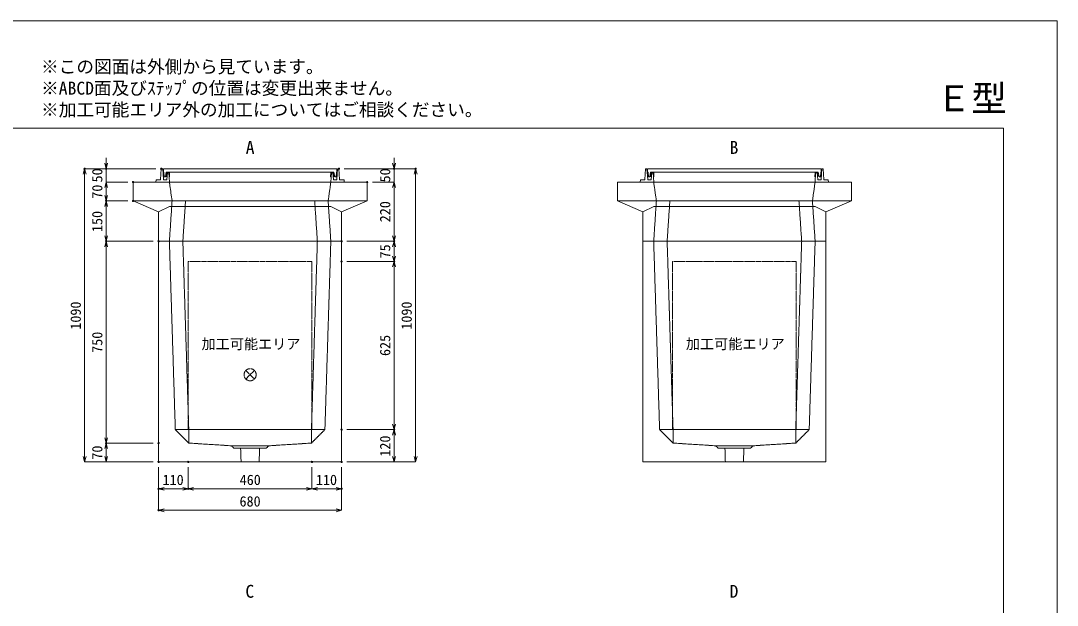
# Model space of a CAD drawing. Units: millimetres, scale not verified. Extents: x -2970 to 2970, y -2100 to 2100.
# Drawn here: x -883 to 2970, y -73 to 2100 of the extents above; entities that cross this region are included whole.
import ezdxf
from ezdxf.enums import TextEntityAlignment as Align

# ---------------------------------------------------------------- set-up
doc = ezdxf.new("R2010")
doc.units = ezdxf.units.MM
doc.header["$LTSCALE"] = 10
doc.header["$PDMODE"] = 32
doc.header["$PDSIZE"] = 5
doc.linetypes.add('LONG_DASHED1', pattern=[7, 6, -1])
doc.linetypes.add('LONG_DOUBLE_CHAIN', pattern=[21.8, 18, -1, 0.6, -0.6, 0.6, -1])
for name, color, linetype, lineweight in [('0-0_D-TTL', 7, 'Continuous', 9), ('0-1_Defpoints', 7, 'Continuous', 9), ('0-3_D-TTL-TXT', 7, 'Continuous', 9), ('0-4_D-STR-TXT', 7, 'Continuous', 9), ('0-5_D-STR-DIM', 3, 'Continuous', 9), ('0-6_0', 7, 'Continuous', 9), ('0-7_D-STR', 7, 'LONG_DASHED1', 9), ('0-9_D-STR-STR5', 1, 'LONG_DOUBLE_CHAIN', 9), ('0-A_D-STR-STR4', 134, 'Continuous', 9)]:
    doc.layers.add(name, color=color, linetype=linetype, lineweight=lineweight)
doc.styles.add('ＭＳ ゴシック', font='')
doc.styles.get('ＭＳ ゴシック').set_extended_font_data('MS Gothic')

# ---------------------------------------------------------------- blocks, each defined once
blk = doc.blocks.new('A$C4DE05FD1')
at = {"layer": '0-0_D-TTL', "color": 134}
for p, q in [((2000, 38000), (57400, 38000)), ((57400, 38000), (57400, 2000))]:
    blk.add_line(p, q, dxfattribs=at)
at = {"layer": '0-1_Defpoints', "color": 134}
for p, q in [((0, 42000), (59400, 42000)), ((59400, 42000), (59400, 0))]:
    blk.add_line(p, q, dxfattribs=at)
at = {"layer": '0-3_D-TTL-TXT', "style": 'ＭＳ ゴシック'}
for s, p in [('※この図面は外側から見ています。', (21630.5, 39907.8)), ('※ABCD面及びｽﾃｯﾌﾟの位置は変更出来ません。', (21630.5, 39107.8)), ('※加工可能エリア外の加工についてはご相談ください。', (21630.5, 38307.8))]:
    blk.add_text(s, height=481.1, dxfattribs=at).set_placement(p, align=Align.BOTTOM_LEFT)
blk = doc.blocks.new('A$C31CA379A')
at = {"layer": '0-4_D-STR-TXT', "style": 'ＭＳ ゴシック'}
for s, p in [('A', (-162.9, -1095.3)), ('B', (17819.3, -1095.3)), ('C', (-175.7, -17595.3)), ('D', (17819.3, -17595.3))]:
    blk.add_text(s, height=481.1, dxfattribs=at).set_placement(p, align=Align.BOTTOM_LEFT)
blk = doc.blocks.new('A$C02F34EA9')
at = {"layer": '0-7_D-STR', "linetype": 'Continuous'}
for p, q in [((-4350, 2200), (4350, 2200)), ((-4350, 1500), (-4350, 2200)), ((4350, 2200), (4350, 1500)), ((-4350, 1500), (4350, 1500)), ((-3400, 1100), (-4350, 1500)), ((-3400, 1100), (-3000, 1300)), ((-3000, 1300), (3000, 1300)), ((3400, 1100), (3000, 1300)), ((3400, 1100), (4350, 1500)), ((-3400, 0), (-3400, 1100)), ((3400, 0), (3400, 1100)), ((-3400, 0), (3400, 0))]:
    blk.add_line(p, q, dxfattribs=at)
at = {"layer": '0-7_D-STR'}
for p, q in [((-3000, 2200), (-2900, 1500)), ((3000, 2200), (2900, 1500)), ((-2900, 1500), (-3000, 0)), ((-2400, 1500), (-2500, 0)), ((2400, 1500), (2500, 0)), ((2900, 1500), (3000, 0))]:
    blk.add_line(p, q, dxfattribs=at)
blk = doc.blocks.new('_Open30')
at = {"layer": '0-6_0'}
blk.add_line((0, 0), (-10, 0), dxfattribs=at)
blk.add_lwpolyline([(-10, 2.679), (0, 0), (-10, -2.679)], dxfattribs=at)
blk = doc.blocks.new('A$C047E123F')
at = {"layer": '0-7_D-STR', "linetype": 'Continuous'}
for p, q in [((-3400, -8200), (-3400, 0)), ((-3400, 0), (3400, 0)), ((3400, -8200), (3400, 0)), ((-3400, -8200), (3400, -8200))]:
    blk.add_line(p, q, dxfattribs=at)
at = {"layer": '0-7_D-STR'}
for p, q in [((-3000, 0), (-2780, -7000)), ((-2500, 0), (-2280, -7000)), ((2500, 0), (2280, -7000)), ((3000, 0), (2780, -7000)), ((-2280, -7500), (-2780, -7000)), ((-2780, -7000), (2780, -7000)), ((-2280, -7500), (-2280, -7000)), ((2280, -7500), (2780, -7000)), ((2280, -7500), (2280, -7000)), ((-2280, -7500), (-700, -7600)), ((-600, -7690), (-700, -7600)), ((-700, -7600), (700, -7600)), ((-600, -7690), (600, -7690)), ((-336.2, -8200), (-352.5, -7690)), ((336.2, -8200), (352.5, -7690)), ((600, -7690), (700, -7600)), ((2280, -7500), (700, -7600))]:
    blk.add_line(p, q, dxfattribs=at)
at = {"layer": '0-9_D-STR-STR5'}
for p, q in [((2300, -750), (2300, -7000)), ((2300, -7000), (-2300, -7000))]:
    blk.add_line(p, q, dxfattribs=at)
blk.add_lwpolyline([(2300, -750), (-2300, -750), (-2300, -7000)], dxfattribs=at)
blk = doc.blocks.new('A$C284D0AE2')
at = {"layer": '0-A_D-STR-STR4'}
for p, q in [((-3300, 500), (-3327.8, 98.6)), ((-3250, 500), (-3300, 500)), ((-3221.3, 98.6), (-3250, 500)), ((-3225, 500), (-3225, 370)), ((-3490, 80), (-3500, 0)), ((-3500, 0), (3500, 0)), ((-3347.8, 80), (-3490, 80)), ((-3225, 370), (-3219.2, 370)), ((-3209.2, 360.9), (-3195, 200)), ((-3117.8, 80), (-3201.4, 80)), ((-3195, 200), (-3145, 200)), ((-3145, 200), (-3115, 370)), ((-3115, 370), (3115, 370)), ((-3090, 370), (-3106.2, 200.7)), ((-3106.2, 200.7), (-3086.1, 200.7)), ((-3070, 340), (-3098, 97.7)), ((-3000, 370), (-3090, 370)), ((-3020, 340), (-3070, 340)), ((-3000, 0), (-3020, 340)), ((-3011.8, 200.7), (-2991.8, 200.7)), ((-2991.8, 200.7), (-3000, 370)), ((3000, 370), (3090, 370)), ((3106.2, 200.7), (3086.1, 200.7)), ((3090, 370), (3106.2, 200.7)), ((3117.8, 80), (3201.4, 80)), ((3347.8, 80), (3490, 80)), ((3490, 80), (3500, 0))]:
    blk.add_line(p, q, dxfattribs=at)
for points in [[(-3225, 500), (3225, 500), (3225, 370), (3219.2, 370)], [(3221.3, 98.6), (3250, 500), (3300, 500), (3327.8, 98.6)], [(3011.8, 200.7), (2991.8, 200.7), (3000, 370)], [(3000, 0), (3020, 340), (3070, 340), (3098, 97.7)], [(3209.2, 360.9), (3195, 200), (3145, 200), (3115, 370)]]:
    blk.add_lwpolyline(points, dxfattribs=at)
for centre, radius, start, end in [((-3347.8, 100), 20, 270, 356.0372), ((-3201.4, 100), 20, 184.08562, 270), ((-3219.2, 360), 10, 5.04245, 90), ((-3117.8, 100), 20, 270, 353.41806), ((3117.8, 100), 20, 186.58194, 270), ((3201.4, 100), 20, 270, 355.91438), ((3219.2, 360), 10, 90, 174.95755), ((3347.8, 100), 20, 183.9628, 270)]:
    blk.add_arc(centre, radius, start, end, dxfattribs=at)
blk = doc.blocks.new('A$C1C640AAB')
at = {"layer": '0-9_D-STR-STR5'}
for p, q in [((-159.1, -159.1), (159.1, 159.1)), ((-159.1, 159.1), (159.1, -159.1))]:
    blk.add_line(p, q, dxfattribs=at)
blk.add_circle((0, 0), 225, dxfattribs=at)
blk = doc.blocks.new('A$Cbbdc9b70')
at = {"layer": '0-7_D-STR'}
blk.add_blockref('A$C047E123F', (0, 0), dxfattribs=at)
at = {"layer": '0-9_D-STR-STR5'}
blk.add_blockref('A$C1C640AAB', (0, -4960), dxfattribs=at)

msp = doc.modelspace()

# ---------------------------------------------------------------- linework, layer by layer
at = {"layer": '0-1_Defpoints'}
for p in [(-645, 1550), (-565, 1550), (-360, 1550), (300, 1550), (505, 1550), (585, 1550), (-465, 1500), (-465, 1500), (405, 1500), (405, 1500), (-565, 1430), (-465, 1430), (-565, 1280), (-370, 1280), (310, 1280), (310, 1280), (505, 1280), (505, 1280), (310, 1205), (310, 1205), (505, 1205), (310, 580), (505, 580), (-565, 530), (-370, 530), (-370, 460), (-370, 460), (-370, 460), (-260, 460), (200, 460), (310, 460), (310, 460), (-370, 360), (-260, 360), (310, 360), (-370, 280)]:
    msp.add_point(p, dxfattribs=at)
at = {"layer": '0-5_D-STR-DIM'}
for p, q in [((-565, 1570), (-565, 1590)), ((505, 1570), (505, 1590)), ((-380, 1550), (-645, 1550)), ((-380, 1550), (-565, 1550)), ((-565, 1500), (-565, 1550)), ((320, 1550), (505, 1550)), ((320, 1550), (585, 1550)), ((505, 1500), (505, 1550)), ((-645, 480), (-645, 1530)), ((585, 480), (585, 1530)), ((-485, 1500), (-565, 1500)), ((-485, 1500), (-565, 1500)), ((-565, 1480), (-565, 1450)), ((-565, 1480), (-565, 1460)), ((425, 1500), (505, 1500)), ((425, 1500), (505, 1500)), ((505, 1480), (505, 1300)), ((505, 1480), (505, 1460)), ((-485, 1430), (-565, 1430)), ((-485, 1430), (-565, 1430)), ((-565, 1300), (-565, 1410)), ((-390, 1280), (-565, 1280)), ((-390, 1280), (-565, 1280)), ((330, 1280), (505, 1280)), ((330, 1280), (505, 1280)), ((-565, 550), (-565, 1260)), ((505, 1225), (505, 1260)), ((330, 1205), (505, 1205)), ((330, 1205), (505, 1205)), ((505, 600), (505, 1185)), ((330, 580), (505, 580)), ((330, 580), (505, 580)), ((505, 480), (505, 560)), ((-390, 530), (-565, 530)), ((-390, 530), (-565, 530)), ((-565, 480), (-565, 510)), ((-390, 460), (-645, 460)), ((-390, 460), (-565, 460)), ((-370, 440), (-370, 280)), ((-370, 440), (-370, 360)), ((-260, 440), (-260, 360)), ((-260, 440), (-260, 360)), ((200, 440), (200, 360)), ((200, 440), (200, 360)), ((310, 440), (310, 360)), ((310, 440), (310, 280)), ((330, 460), (505, 460)), ((330, 460), (585, 460)), ((-280, 360), (-350, 360)), ((180, 360), (-240, 360)), ((220, 360), (290, 360)), ((290, 280), (-350, 280))]:
    msp.add_line(p, q, dxfattribs=at)

# ---------------------------------------------------------------- block references
at = {"layer": '0-0_D-TTL', "xscale": 0.1, "yscale": 0.1}
msp.add_blockref('A$C4DE05FD1', (-2970, -2100), dxfattribs=at)
at = {"layer": '0-4_D-STR-TXT', "xscale": 0.1, "yscale": 0.1}
msp.add_blockref('A$C31CA379A', (-30, 1700), dxfattribs=at)
at = {"layer": '0-5_D-STR-DIM', "xscale": 2, "yscale": 2}
for p, rotation in [((-645, 1550), 90), ((-565, 1550), 270), ((505, 1550), 270), ((585, 1550), 90), ((-565, 1500), 90), ((-565, 1500), 90), ((505, 1500), 90), ((505, 1500), 90), ((-565, 1430), 270), ((-565, 1430), 90), ((-565, 1280), 270), ((-565, 1280), 90), ((505, 1280), 270), ((505, 1280), 90), ((505, 1205), 270), ((505, 1205), 90), ((505, 580), 270), ((505, 580), 90), ((-565, 530), 270), ((-565, 530), 90), ((-645, 460), 270), ((-565, 460), 270), ((505, 460), 270), ((585, 460), 270), ((-370, 360), 180), ((-260, 360), 180), ((200, 360), 180), ((-370, 280), 180)]:
    msp.add_blockref('_Open30', p, dxfattribs=dict(at, rotation=rotation))
for p in [(-260, 360), (200, 360), (310, 360), (310, 280)]:
    msp.add_blockref('_Open30', p, dxfattribs=at)
at = {"layer": '0-7_D-STR', "xscale": 0.1, "yscale": 0.1}
for name, p in [('A$C02F34EA9', (-30, 1280)), ('A$C02F34EA9', (1770, 1280)), ('A$Cbbdc9b70', (-30, 1280)), ('A$C047E123F', (1770, 1280))]:
    msp.add_blockref(name, p, dxfattribs=at)
at = {"layer": '0-A_D-STR-STR4', "xscale": 0.1, "yscale": 0.1}
for p in [(-30, 1500), (1770, 1500)]:
    msp.add_blockref('A$C284D0AE2', p, dxfattribs=at)

# ---------------------------------------------------------------- texts
at = {"layer": '0-3_D-TTL-TXT', "style": 'ＭＳ ゴシック'}
msp.add_text('Ｅ型', height=96.21, dxfattribs=at).set_placement((2519.65, 1734.55), align=Align.BOTTOM_LEFT)
at = {"layer": '0-5_D-STR-DIM', "style": 'ＭＳ ゴシック'}
for s, p in [('50', (-567.6, 1498.9)), ('50', (502.4, 1498.9)), ('70', (-567.6, 1438.4)), ('220', (502.4, 1350.8)), ('150', (-567.6, 1314.48)), ('75', (502.4, 1216.42)), ('1090', (-647.6, 951.48)), ('1090', (582.4, 951.48)), ('750', (-567.6, 865.4)), ('625', (502.4, 853.62)), ('120', (502.4, 479.48)), ('70', (-567.6, 468.4))]:
    msp.add_text(s, height=38.49, rotation=90, dxfattribs=at).set_placement(p, align=Align.BOTTOM_LEFT)
for s, p in [('110', (-355.52, 362.6)), ('460', (-68.8, 362.6)), ('110', (214.48, 362.6)), ('680', (-69.4, 282.6))]:
    msp.add_text(s, height=38.49, dxfattribs=at).set_placement(p, align=Align.BOTTOM_LEFT)
at = {"layer": '0-9_D-STR-STR5', "style": 'ＭＳ ゴシック'}
for p in [(-210.48, 867.63), (1589.52, 867.63)]:
    msp.add_text('加工可能エリア', height=38.49, dxfattribs=at).set_placement(p, align=Align.BOTTOM_LEFT)

doc.saveas('drawing.dxf')
